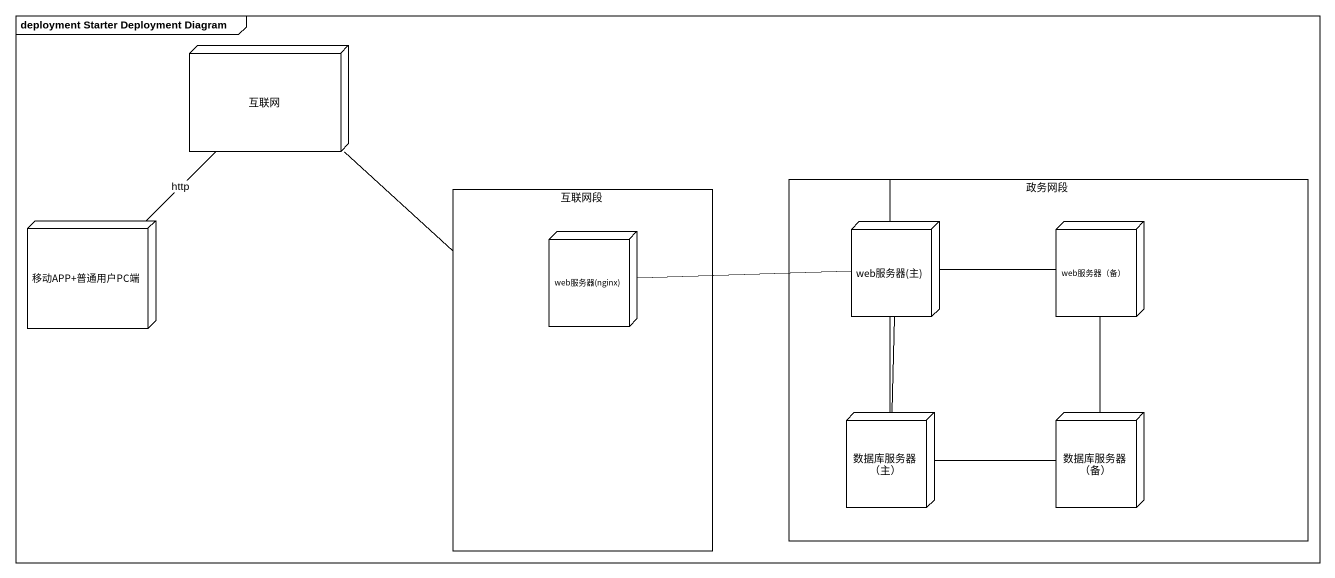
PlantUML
@startuml
mainframe deployment Starter Deployment Diagram
node 互联网
rectangle 互联网段 {
  node "web服务器(nginx)" as web服务器_nginx
}
rectangle 政务网段 {
  node "web服务器(主)" as web服务器_主
  node "web服务器（备）" as web服务器_备
  node "数据库服务器（主）" as 数据库服务器_主
  node "数据库服务器（备）" as 数据库服务器_备
}
node "移动APP+普通用户PC端" as 移动APP_普通用户PC端
互联网 -- 互联网段
移动APP_普通用户PC端 -up- 互联网 : http
web服务器_nginx -right- web服务器_主
web服务器_主 -right- web服务器_备
web服务器_主 -- 数据库服务器_主
数据库服务器_主 -up- 政务网段
数据库服务器_主 -up- 政务网段
数据库服务器_主 -right- 数据库服务器_备
数据库服务器_备 -up- web服务器_备
@enduml
